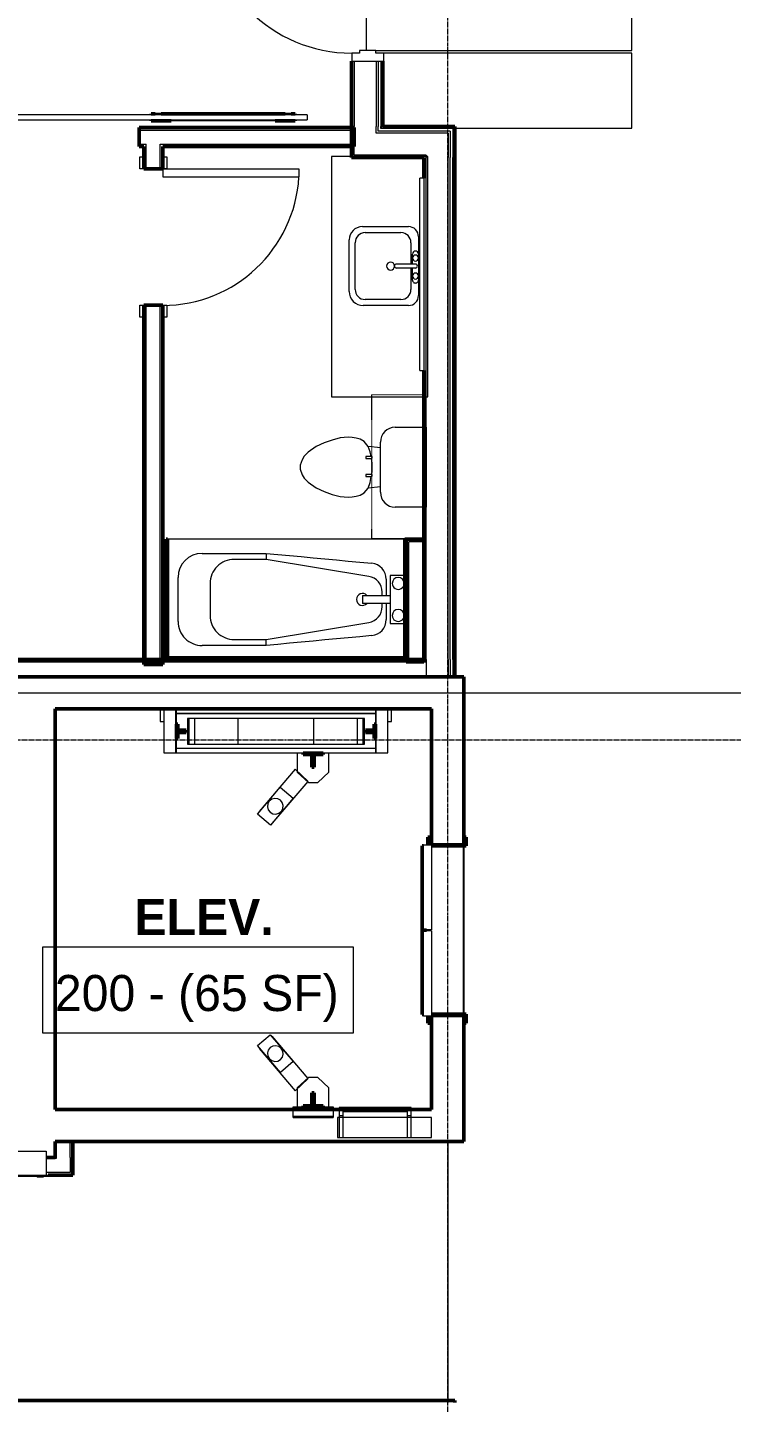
# Model space of a CAD drawing. Header units: inches. Extents: x -4218 to -1830, y 9767 to 12426.
# Drawn here: x -3586.3 to -3410.4, y 11369.9 to 11713.1 of the extents above; entities that cross this region are included whole.
import ezdxf

# ---------------------------------------------------------------- set-up
doc = ezdxf.new("R2010")
doc.units = ezdxf.units.IN
doc.header["$MEASUREMENT"] = 0
doc.linetypes.add('Dash', pattern=[0.25, 0.125, -0.125])
doc.linetypes.add('Grid Line 1_2_', pattern=[0.875, 0.5, -0.125, 0.125, -0.125])
for name, color, linetype, lineweight in [('0-1', 7, 'Continuous', 5), ('0-2', 252, 'Continuous', 9), ('0-3', 10, 'Continuous', 9), ('A-AREA-IDEN', 2, 'Continuous', 9), ('A-DOOR-1', 10, 'Continuous', 9), ('A-DOOR-2', 50, 'Continuous', 20), ('A-DOOR-3', 7, 'Continuous', 50), ('A-DOOR-FRAM-1', 50, 'Continuous', 20), ('A-FLOR-2', 252, 'Continuous', 9), ('A-FLOR-3', 10, 'Continuous', 9), ('A-FLOR-4', 192, 'Continuous', 9), ('A-GENM-1', 7, 'Continuous', 50), ('A-GENM-2', 10, 'Continuous', 9), ('A-GENM-3', 252, 'Continuous', 9), ('A-GENM-4', 253, 'Continuous', 9), ('A-GENM-5', 254, 'Continuous', 9), ('A-WALL-1', 7, 'Continuous', 50), ('A-WALL-2', 250, 'Continuous', 13), ('A-WALL-3', 253, 'Continuous', 9), ('A-WALL-4', 252, 'Continuous', 9), ('A-WALL-5', 254, 'Continuous', 9), ('E-FIRE-1', 10, 'Continuous', 9), ('G-IMPT-1', 10, 'Continuous', 9), ('I-WALL-1', 7, 'Continuous', 50), ('P-SANR-FIXT-1', 10, 'Continuous', 9), ('P-SANR-FIXT-2', 253, 'Continuous', 9), ('P-SANR-FIXT-3', 252, 'Continuous', 9), ('P-SANR-FIXT-4', 254, 'Continuous', 9), ('Q-CASE-2', 252, 'Continuous', 9), ('Q-CASE-3', 10, 'Continuous', 9), ('Q-CASE-4', 10, 'Dash', 9), ('Q-CASE-5', 254, 'Continuous', 9), ('Q-SPCQ-1', 10, 'Continuous', 9), ('S-GRID-1', 1, 'Grid Line 1_2_', 9)]:
    doc.layers.add(name, color=color, linetype=linetype, lineweight=lineweight)
doc.styles.add('Century Gothic', font='ufonts.com_century-gothic.ttf', dxfattribs={"height": 9})
doc.styles.add('Century Gothic_B', font='GOTHICB.TTF', dxfattribs={"height": 9})

# ---------------------------------------------------------------- blocks, each defined once
blk = doc.blocks.new('SWING - SINGLE - FLUSH - 2-10 x 6-8 - PRIVACY-3199405-BACKGROUND - 2ND FLOOR')
at = {"layer": 'A-DOOR-1'}
blk.add_arc((17, -2.38), 34.07, 180, 266.6343, dxfattribs=at)
at = {"layer": 'A-DOOR-2'}
for p, q in [((15, -2.38), (15, -36.38)), ((17, -2.38), (15, -2.38)), ((17, -2.38), (17, -36.38)), ((17, -36.38), (15, -36.38))]:
    blk.add_line(p, q, dxfattribs=at)
at = {"layer": 'A-DOOR-FRAM-1'}
for p, q in [((-20, 2.37), (-20, 3.37)), ((-20, 3.37), (-17, 3.37)), ((-17, 2.37), (-20, 2.37)), ((-17, 3.37), (-17, 2.37)), ((17, 2.37), (17, 3.37)), ((17, 3.37), (20, 3.37)), ((20, 2.37), (17, 2.37)), ((20, 3.37), (20, 2.37)), ((-20, -2.38), (-17, -2.38)), ((-20, -3.38), (-20, -2.38)), ((-17, -3.38), (-20, -3.38)), ((-17, -2.38), (-17, -3.38)), ((17, -2.38), (20, -2.38)), ((17, -3.38), (17, -2.38)), ((20, -3.38), (17, -3.38)), ((20, -2.38), (20, -3.38))]:
    blk.add_line(p, q, dxfattribs=at)
blk = doc.blocks.new('BARN - FLUSH - 3-0 x 7-0 BARN DOOR-2961666-BACKGROUND - 2ND FLOOR')
at = {"layer": 'A-DOOR-1'}
for p, q in [((21, -4.32), (-60, -4.32)), ((-60, -4.95), (-60, -4.32)), ((-60, -5.57), (-60, -4.95)), ((-60, -5.57), (21, -5.57)), ((-54.5, -5.67), (-56, -5.67)), ((-56, -5.67), (-56, -6)), ((-54.5, -6), (-56, -6)), ((-54.5, -6), (-54.5, -5.67)), ((-52, -4.07), (-26, -4.07)), ((-23.5, -6), (-23.5, -5.67)), ((-22, -5.67), (-23.5, -5.67)), ((-22, -6), (-23.5, -6)), ((-22, -5.67), (-22, -6)), ((21, -4.32), (21, -4.95)), ((21, -4.95), (21, -5.57))]:
    blk.add_line(p, q, dxfattribs=at)
at = {"layer": 'A-DOOR-3'}
for p, q in [((-52, -4.07), (-57, -4.07)), ((-57, -4.07), (-57, -4.32)), ((-57, -5.57), (-57, -5.82)), ((-57, -5.82), (-56, -5.82)), ((-54.5, -5.82), (-23.5, -5.82)), ((-52, -4.33), (-52, -4.07)), ((-21, -4.07), (-26, -4.07)), ((-26, -4.07), (-26, -4.32)), ((-22, -5.82), (-21, -5.82)), ((-21, -4.32), (-21, -4.07)), ((-21, -5.82), (-21, -5.57))]:
    blk.add_line(p, q, dxfattribs=at)
blk = doc.blocks.new('M_Sink Vanity-Square - 500 x 440mm-V55-BACKGROUND - 2ND FLOOR')
at = {"layer": 'P-SANR-FIXT-1'}
for p, q in [((-5.72, 10.23), (7.14, 10.23)), ((-5.22, 8.73), (6.46, 8.73)), ((10.46, 6.91), (10.46, -4.59)), ((-9.22, -4.59), (-9.22, 6.73)), ((-7.72, -2.72), (-7.72, 6.23)), ((8.96, 6.23), (8.96, -2.72)), ((0.12, -6.33), (0.12, -1.59)), ((1.12, -6.33), (1.12, -1.59)), ((0.12, -5.22), (-5.22, -5.22)), ((-2.88, -5.59), (0.12, -5.59)), ((6.46, -5.22), (1.12, -5.22)), ((1.12, -5.59), (3.62, -5.59)), ((7.96, -7.09), (-6.72, -7.09)), ((3.62, -7.09), (-2.88, -7.09))]:
    blk.add_line(p, q, dxfattribs=at)
for centre, radius, start, end in [((-5.72, 6.73), 3.5, 90, 180), ((-5.22, 6.23), 2.5, 90, 180), ((6.46, 6.23), 2.5, 360, 90), ((7.14, 6.91), 3.32, 360, 90), ((0.62, -0.13), 1, 360, 180), ((-5.22, -2.72), 2.5, 180, 270), ((0.62, -0.13), 1, 180, 0), ((0.62, -1.59), 0.5, 360, 180), ((6.46, -2.72), 2.5, 270, 360), ((-6.72, -4.59), 2.5, 180, 270), ((-2.88, -6.34), 0.75, 90, 270), ((-1.88, -6.34), 0.75, 360, 180), ((-1.88, -6.34), 0.75, 180, 0), ((0.62, -6.33), 0.5, 180, 0), ((2.62, -6.34), 0.75, 0, 180), ((2.62, -6.34), 0.75, 180, 0), ((3.62, -6.34), 0.75, 270, 90), ((7.96, -4.59), 2.5, 270, 0)]:
    blk.add_arc(centre, radius, start, end, dxfattribs=at)
blk = doc.blocks.new('Toilet-Domestic-3D - Toilet-Domestic-3D-V129-BACKGROUND - 2ND FLOOR')
at = {"layer": 'P-SANR-FIXT-1'}
for p, q in [((-9.98, 11.75), (-9.98, 18.85)), ((9.98, 18.85), (9.98, 11.75)), ((6.25, 8.02), (-6.25, 8.02)), ((-4.86, 8.02), (-5.21, 5)), ((4.86, 8.02), (5.21, 5)), ((-6.4, 4), (-6.97, 3)), ((-5.21, 5), (-6.4, 4)), ((-3.84, 5.5), (-5.21, 5)), ((-2.65, 5.71), (-3.84, 5.5)), ((-1, 6), (-2.16, 5.8)), ((1, 6), (-1, 6)), ((1.85, 5.85), (1, 6)), ((3.84, 5.5), (2.34, 5.76)), ((5.21, 5), (3.84, 5.5)), ((6.4, 4), (5.21, 5)), ((6.97, 3), (6.4, 4)), ((-7.41, 1), (-7.5, 0)), ((-7.24, 2), (-7.41, 1)), ((-6.97, 3), (-7.24, 2)), ((7.24, 2), (6.97, 3)), ((7.41, 1), (7.24, 2)), ((7.5, 0), (7.41, 1)), ((-7.5, 0), (-7.33, -1.99)), ((-7.33, -1.99), (-6.79, -4)), ((6.79, -4), (7.33, -1.99)), ((7.33, -1.99), (7.5, 0)), ((-6.79, -4), (-6.06, -6)), ((-6.06, -6), (-5.13, -8)), ((5.13, -8), (6.06, -6)), ((6.06, -6), (6.79, -4)), ((-5.13, -8), (-3.74, -10)), ((-3.74, -10), (-2.74, -11)), ((2.74, -11), (3.74, -10)), ((3.74, -10), (5.13, -8)), ((-2.74, -11), (-1.87, -11.5)), ((-1.87, -11.5), (-0.5, -12)), ((-0.5, -12), (0.5, -12)), ((0.5, -12), (1.87, -11.5)), ((1.87, -11.5), (2.74, -11))]:
    blk.add_line(p, q, dxfattribs=at)
for centre, start, end in [((-6.25, 11.75), 180, 270), ((6.25, 11.75), 270, 360)]:
    blk.add_arc(centre, 3.73, start, end, dxfattribs=at)
at = {"layer": 'P-SANR-FIXT-2'}
blk.add_line((-9.98, 19.48), (9.98, 19.48), dxfattribs=at)
at = {"layer": 'P-SANR-FIXT-3'}
for p, q in [((-9.98, 18.85), (-9.98, 19.48)), ((9.98, 19.48), (9.98, 18.85))]:
    blk.add_line(p, q, dxfattribs=at)
blk = doc.blocks.new('Bath Vanity - Bath Vanity 60_-V138-BACKGROUND - 2ND FLOOR')
at = {"layer": 'Q-CASE-2'}
for p, q in [((30.74, 0), (30.74, 19)), ((-29.26, 1), (-29.26, 0)), ((-29.26, 0), (30.49, 0)), ((30.53, 0), (30.74, 0))]:
    blk.add_line(p, q, dxfattribs=at)
at = {"layer": 'Q-CASE-3'}
for p, q in [((30.74, 24), (-29.26, 24)), ((-29.26, 24), (-29.26, 1)), ((30.74, 19), (30.74, 24))]:
    blk.add_line(p, q, dxfattribs=at)
blk = doc.blocks.new('Bath Tub - Maestro - 60_x30_-V139-BACKGROUND - 2ND FLOOR')
at = {"layer": 'P-SANR-FIXT-1'}
for p, q in [((35, 25), (9.35, 20.74)), ((35, 26.5), (51, 26.5)), ((35, 26.5), (35, 25)), ((43, 25), (35, 25)), ((4, 21), (0.37, 21)), ((4, 16), (4, 21)), ((5, 16), (5, 20.04)), ((49, 11), (49, 19)), ((57, 20.5), (57, 9.5)), ((4, 14), (4, 16)), ((4, 16), (10.94, 16)), ((4, 9), (4, 14)), ((10.94, 14), (4, 14)), ((5, 9.96), (5, 14)), ((6, 16.8), (6, 16)), ((6, 14), (6, 13.2)), ((10.94, 14), (10.94, 16)), ((0.37, 9), (4, 9)), ((9.35, 9.26), (35, 5)), ((35, 3.5), (35, 5)), ((35, 5), (43, 5)), ((51, 3.5), (35, 3.5)), ((0.37, 0), (59.62, 0))]:
    blk.add_line(p, q, dxfattribs=at)
at = {"layer": 'P-SANR-FIXT-1', "flags": 128}
for points in [[(8.63, 24.03), (11.56, 24.3), (14.49, 24.58), (17.42, 24.85), (20.35, 25.13), (23.28, 25.4), (26.21, 25.68), (29.14, 25.95), (32.07, 26.23), (35, 26.5)], [(35, 3.5), (32.07, 3.77), (29.14, 4.05), (26.21, 4.32), (23.28, 4.6), (20.35, 4.87), (17.42, 5.15), (14.49, 5.42), (11.56, 5.7), (8.63, 5.97)]]:
    blk.add_lwpolyline(points, dxfattribs=at)
at = {"layer": 'P-SANR-FIXT-1'}
for centre, radius, start, end in [((9, 20.04), 4, 95.3558, 180), ((43, 19), 6, 360, 90), ((51, 20.5), 6, 360, 90), ((10, 16.8), 4, 99.4223, 180), ((2, 19), 1.5, 360, 180), ((2, 19), 1.5, 180, 360), ((10.94, 15), 1.5, 360, 137.9289), ((10.94, 15), 1.5, 222.0711, 360), ((2, 11), 1.5, 360, 180), ((2, 11), 1.5, 180, 360), ((10, 13.2), 4, 180, 260.5777), ((43, 11), 6, 270, 0), ((9, 9.96), 4, 180, 264.6442), ((51, 9.5), 6, 270, 360)]:
    blk.add_arc(centre, radius, start, end, dxfattribs=at)
at = {"layer": 'P-SANR-FIXT-2'}
for p, q in [((60, 30), (0, 30)), ((0, 29.97), (0, 21)), ((0, 21), (0, 9)), ((0, 9), (0, 0))]:
    blk.add_line(p, q, dxfattribs=at)
at = {"layer": 'P-SANR-FIXT-3'}
for p, q in [((60, 0), (60, 29.97)), ((0.37, 21), (0, 21)), ((0, 9), (0.37, 9)), ((0, 0), (0.37, 0)), ((59.62, 0), (60, 0))]:
    blk.add_line(p, q, dxfattribs=at)
at = {"layer": 'P-SANR-FIXT-4'}
blk.add_line((0, 21), (0, 9), dxfattribs=at)
blk = doc.blocks.new('BATHROOM MIRROR - BATHROOM MIRROR 48_-3123886-BACKGROUND - 2ND FLOOR')
at = {"layer": 'Q-CASE-3'}
for p, q in [((-23.26, -23), (24.74, -23)), ((-23.26, -23), (-23.26, -24)), ((24.74, -24), (-23.26, -24)), ((24.74, -24), (24.74, -23))]:
    blk.add_line(p, q, dxfattribs=at)
at = {"layer": 'Q-CASE-5'}
blk.add_line((21.74, -24), (-20.26, -24), dxfattribs=at)
blk = doc.blocks.new('300 Series Wall Hung Cabinet_326 - 36_-2909953-BACKGROUND - 2ND FLOOR')
at = {"layer": 'Q-CASE-3'}
for p, q in [((-2.01, 14.69), (-2.5, 14.69)), ((-2.5, 14.69), (-2.5, 13.19)), ((-2.01, 13.19), (-2.01, 14.69)), ((2.49, 14.69), (2, 14.69)), ((2, 14.69), (2, 13.19)), ((2.49, 13.19), (2.49, 14.69)), ((-2.01, 13.19), (-2.5, 13.19)), ((2.49, 13.19), (2, 13.19))]:
    blk.add_line(p, q, dxfattribs=at)
at = {"layer": 'Q-CASE-4'}
for p, q in [((-18, 0.19), (-18, 13.19)), ((-18, 13.19), (18, 13.19)), ((18, 13.19), (18, 0.19)), ((18, 0.19), (-18, 0.19))]:
    blk.add_line(p, q, dxfattribs=at)
blk = doc.blocks.new('CTR - 1st Phase - Unit Layouts_rvt-1-BACKGROUND - 2ND FLOOR')
at = {"layer": 'A-WALL-1'}
for p, q in [((-3504.68, 11688.11), (-3558.38, 11688.11)), ((-3558.38, 11688.11), (-3558.38, 11683.36)), ((-3504.68, 11687.49), (-3504.68, 11688.11)), ((-3504.68, 11683.99), (-3504.68, 11687.49)), ((-3558.38, 11683.36), (-3557.25, 11683.36)), ((-3557.25, 11683.36), (-3557.25, 11677.78)), ((-3552.5, 11683.36), (-3504.68, 11683.36)), ((-3552.5, 11677.78), (-3552.5, 11683.36)), ((-3504.68, 11683.36), (-3504.68, 11683.99)), ((-3557.25, 11677.78), (-3552.5, 11677.78)), ((-3557.25, 11643.78), (-3557.25, 11554.11)), ((-3552.5, 11643.78), (-3557.25, 11643.78)), ((-3552.5, 11554.11), (-3552.5, 11643.78)), ((-3551.3, 11585.33), (-3551.67, 11585.33)), ((-3551.67, 11585.33), (-3551.67, 11555.71)), ((-3551.3, 11555.71), (-3551.3, 11585.33)), ((-3492.05, 11585.33), (-3492.05, 11555.71)), ((-3491.67, 11585.33), (-3492.05, 11585.33)), ((-3491.67, 11585.36), (-3491.67, 11554.74)), ((-3491.05, 11585.36), (-3491.67, 11585.36)), ((-3491.67, 11555.71), (-3491.67, 11585.33)), ((-3487.55, 11585.36), (-3491.05, 11585.36)), ((-3487.3, 11585.36), (-3487.55, 11585.36)), ((-3487.3, 11554.74), (-3487.3, 11585.36)), ((-3557.25, 11554.11), (-3556.62, 11554.11)), ((-3556.62, 11554.11), (-3553.12, 11554.11)), ((-3553.12, 11554.11), (-3552.5, 11554.11)), ((-3551.67, 11555.71), (-3551.67, 11555.33)), ((-3551.67, 11555.33), (-3491.67, 11555.33)), ((-3492.05, 11555.71), (-3551.3, 11555.71)), ((-3491.67, 11555.33), (-3491.67, 11555.71)), ((-3491.67, 11554.74), (-3491.05, 11554.74)), ((-3491.05, 11554.74), (-3487.55, 11554.74)), ((-3487.55, 11554.74), (-3487.3, 11554.74))]:
    blk.add_line(p, q, dxfattribs=at)
at = {"layer": 'A-WALL-2'}
for p, q in [((-3558.38, 11687.49), (-3505.3, 11687.49)), ((-3505.3, 11683.99), (-3505.3, 11687.49)), ((-3558.38, 11683.99), (-3556.62, 11683.99)), ((-3556.62, 11683.36), (-3556.62, 11683.99)), ((-3556.62, 11677.78), (-3556.62, 11683.36)), ((-3553.12, 11683.99), (-3505.3, 11683.99)), ((-3553.12, 11683.36), (-3553.12, 11683.99)), ((-3553.12, 11677.78), (-3553.12, 11683.36)), ((-3556.62, 11554.74), (-3556.62, 11643.78)), ((-3553.12, 11554.74), (-3553.12, 11643.78)), ((-3491.05, 11555.36), (-3491.05, 11584.74)), ((-3487.55, 11584.74), (-3491.05, 11584.74)), ((-3487.55, 11585.36), (-3487.55, 11584.74)), ((-3487.55, 11584.74), (-3487.55, 11585.36)), ((-3487.55, 11555.36), (-3487.55, 11584.74)), ((-3556.62, 11554.74), (-3553.12, 11554.74)), ((-3491.05, 11555.36), (-3487.55, 11555.36)), ((-3487.55, 11555.36), (-3487.55, 11554.74)), ((-3487.55, 11554.74), (-3487.55, 11555.36))]:
    blk.add_line(p, q, dxfattribs=at)
at = {"layer": 'A-WALL-3'}
for p, q in [((-3491.67, 11576.33), (-3491.67, 11585.33)), ((-3491.67, 11555.71), (-3491.67, 11564.33)), ((-3551.67, 11555.33), (-3491.67, 11555.33)), ((-3491.67, 11555.71), (-3491.67, 11555.36))]:
    blk.add_line(p, q, dxfattribs=at)
at = {"layer": 'A-WALL-4'}
for p, q in [((-3551.67, 11585.33), (-3551.3, 11585.33)), ((-3551.67, 11585.33), (-3551.67, 11555.71)), ((-3551.3, 11555.71), (-3551.3, 11585.33)), ((-3492.05, 11585.33), (-3492.05, 11576.33)), ((-3492.05, 11585.33), (-3491.67, 11585.33)), ((-3492.05, 11564.33), (-3492.05, 11555.71)), ((-3551.67, 11555.36), (-3551.67, 11555.71)), ((-3492.05, 11555.71), (-3551.3, 11555.71))]:
    blk.add_line(p, q, dxfattribs=at)
at = {"layer": 'A-WALL-5'}
blk.add_line((-3491.67, 11564.33), (-3491.67, 11576.33), dxfattribs=at)
at = {"layer": '0-2'}
for name, p, rotation in [('BARN - FLUSH - 3-0 x 7-0 BARN DOOR-2961666-BACKGROUND - 2ND FLOOR', (-3576.38, 11685.74), 180), ('SWING - SINGLE - FLUSH - 2-10 x 6-8 - PRIVACY-3199405-BACKGROUND - 2ND FLOOR', (-3554.87, 11660.78), 90.00000000001073), ('Bath Vanity - Bath Vanity 60_-V138-BACKGROUND - 2ND FLOOR', (-3486.3, 11650.13), 90.00000000013627), ('BATHROOM MIRROR - BATHROOM MIRROR 48_-3123886-BACKGROUND - 2ND FLOOR', (-3511.3, 11650.75), 90.00000000005838), ('M_Sink Vanity-Square - 500 x 440mm-V55-BACKGROUND - 2ND FLOOR', (-3495.7, 11652.92), 90.00000000015261), ('300 Series Wall Hung Cabinet_326 - 36_-2909953-BACKGROUND - 2ND FLOOR', (-3487.11, 11603.49), 89.9999999999606), ('Toilet-Domestic-3D - Toilet-Domestic-3D-V129-BACKGROUND - 2ND FLOOR', (-3506.15, 11603.33), 270.0000000000596), ('Bath Tub - Maestro - 60_x30_-V139-BACKGROUND - 2ND FLOOR', (-3491.67, 11585.33), 180)]:
    blk.add_blockref(name, p, dxfattribs=dict(at, rotation=rotation))
blk = doc.blocks.new('HOLLOW METAL - UNIT DOOR-2191979-BACKGROUND - 2ND FLOOR')
at = {"layer": 'A-DOOR-1'}
blk.add_arc((18, 4.125), 36, 90, 180, dxfattribs=at)
at = {"layer": 'A-DOOR-2'}
for p, q in [((18, 40.125), (16.25, 40.125)), ((16.25, 40.125), (16.25, 4.125)), ((18, 4.125), (18, 40.125)), ((16.25, 4.125), (18, 4.125))]:
    blk.add_line(p, q, dxfattribs=at)
at = {"layer": 'A-DOOR-FRAM-1'}
for p, q in [((-18, 4.125), (-20, 4.125)), ((-20, 4.125), (-20, -3.875)), ((-18, 2.1875), (-18, 4.125)), ((18, 4.125), (18, 2.1875)), ((20, 4.125), (18, 4.125)), ((20, -3.875), (20, 4.125)), ((-17.375, 2.1875), (-18, 2.1875)), ((-17.375, -1.9375), (-17.375, 2.1875)), ((18, 2.1875), (17.375, 2.1875)), ((17.375, 2.1875), (17.375, -1.9375)), ((-18, -3.875), (-18, -1.9375)), ((-18, -1.9375), (-17.375, -1.9375)), ((17.375, -1.9375), (18, -1.9375)), ((18, -1.9375), (18, -3.875)), ((-20, -3.875), (-18, -3.875)), ((18, -3.875), (20, -3.875))]:
    blk.add_line(p, q, dxfattribs=at)
blk = doc.blocks.new('104416 - Fire Extinguishers - Wall - Class A - Light - 2A-2205784-BACKGROUND - 2ND FLOOR')
at = {"layer": 'E-FIRE-1'}
for p, q in [((13.19, 2.44), (13.19, 2.19)), ((23.19, 2.44), (13.19, 2.44)), ((13.19, 2.44), (23.19, 2.44)), ((13.19, 2.44), (13.19, 2.19)), ((23.19, 2.19), (13.19, 2.19)), ((13.63, -3.81), (13.63, 2.19)), ((14.41, 2.44), (14.41, 2.69)), ((14.44, 2.69), (14.84, 2.69)), ((14.44, 2.44), (14.44, 2.69)), ((14.84, 2.69), (15.03, 2.69)), ((14.84, 2.44), (14.84, 2.69)), ((15.03, 2.69), (15.11, 2.69)), ((15.03, 2.44), (15.03, 2.69)), ((15.11, 2.69), (15.24, 2.69)), ((15.11, 2.44), (15.11, 2.69)), ((15.24, 2.69), (15.51, 2.69)), ((15.24, 2.44), (15.24, 2.69)), ((15.51, 2.69), (15.73, 2.69)), ((15.51, 2.44), (15.51, 2.69)), ((15.73, 2.69), (15.87, 2.69)), ((15.73, 2.44), (15.73, 2.69)), ((15.87, 2.69), (15.91, 2.69)), ((15.87, 2.44), (15.87, 2.69)), ((15.91, 2.44), (15.91, 2.69)), ((15.94, 2.44), (15.94, 2.69)), ((22.75, 2.19), (22.75, -3.81)), ((23.19, 2.19), (23.19, 2.44)), ((23.19, 2.19), (23.19, 2.44)), ((22.75, -3.81), (13.63, -3.81))]:
    blk.add_line(p, q, dxfattribs=at)
blk = doc.blocks.new('CTR - 1st Phase - Common Walls_rvt-1-BACKGROUND - 2ND FLOOR')
at = {"layer": 'A-FLOR-2'}
for p, q in [((-3497.92, 11704.69), (-3497.92, 11687.99)), ((-3497.92, 11687.99), (-3479.55, 11687.99))]:
    blk.add_line(p, q, dxfattribs=at)
at = {"layer": 'A-FLOR-3'}
for p, q in [((-3435.32, 11707.31), (-3435.32, 11745.81)), ((-3501.67, 11742.06), (-3501.67, 11707.31)), ((-3499.24, 11707.31), (-3435.32, 11707.31)), ((-3435.32, 11706.69), (-3497.3, 11706.69)), ((-3435.32, 11687.99), (-3435.32, 11706.69)), ((-3479.55, 11687.99), (-3435.32, 11687.99))]:
    blk.add_line(p, q, dxfattribs=at)
at = {"layer": 'A-WALL-1'}
for p, q in [((-3487.3, 11555.36), (-3682.07, 11555.36)), ((-3479.55, 11550.99), (-3479.55, 11555.36)), ((-3827.32, 11550.99), (-3480.67, 11550.99)), ((-3480.67, 11550.99), (-3480.05, 11550.99)), ((-3480.05, 11550.99), (-3479.55, 11550.99)), ((-3579.32, 11434.99), (-3579.32, 11430.99)), ((-3574.95, 11434.99), (-3579.32, 11434.99)), ((-3574.95, 11430.99), (-3574.95, 11434.99)), ((-3579.32, 11430.99), (-3581.57, 11430.99)), ((-3574.95, 11427.24), (-3574.95, 11430.99)), ((-3581.14, 11426.61), (-3574.95, 11426.61)), ((-3574.95, 11426.61), (-3574.95, 11427.24))]:
    blk.add_line(p, q, dxfattribs=at)
at = {"layer": 'A-WALL-2'}
for p, q in [((-3504.67, 11704.69), (-3504.67, 11688.36)), ((-3499.17, 11704.69), (-3499.17, 11688.36)), ((-3498.67, 11704.69), (-3498.67, 11688.36)), ((-3498.05, 11704.69), (-3498.05, 11688.36)), ((-3504.67, 11686.74), (-3504.67, 11688.36)), ((-3504.67, 11681.24), (-3504.67, 11686.74)), ((-3499.17, 11687.24), (-3499.17, 11688.36)), ((-3499.17, 11686.74), (-3499.17, 11687.24)), ((-3481.17, 11686.74), (-3499.17, 11686.74)), ((-3498.67, 11687.86), (-3498.67, 11688.36)), ((-3498.67, 11687.24), (-3498.67, 11687.86)), ((-3480.67, 11687.24), (-3498.67, 11687.24)), ((-3498.05, 11688.36), (-3497.55, 11688.36)), ((-3498.05, 11687.86), (-3498.05, 11688.36)), ((-3480.05, 11687.86), (-3498.05, 11687.86)), ((-3481.17, 11686.74), (-3481.17, 11681.24)), ((-3480.67, 11687.24), (-3480.67, 11686.74)), ((-3480.67, 11686.74), (-3480.67, 11680.61)), ((-3480.05, 11687.86), (-3480.05, 11687.24)), ((-3480.05, 11687.24), (-3480.05, 11680.61)), ((-3486.67, 11681.24), (-3504.67, 11681.24)), ((-3486.67, 11681.24), (-3486.67, 11680.61)), ((-3486.67, 11555.36), (-3486.67, 11680.61)), ((-3481.17, 11681.24), (-3481.17, 11680.61)), ((-3481.17, 11555.36), (-3481.17, 11680.61)), ((-3480.67, 11555.36), (-3480.67, 11680.61)), ((-3480.05, 11555.36), (-3480.05, 11680.61)), ((-3827.32, 11554.74), (-3486.67, 11554.74)), ((-3486.67, 11555.36), (-3486.67, 11554.74)), ((-3486.67, 11554.74), (-3486.67, 11551.24)), ((-3481.17, 11555.36), (-3481.17, 11551.24)), ((-3480.67, 11555.36), (-3480.67, 11551.24)), ((-3480.05, 11555.36), (-3480.05, 11550.99)), ((-3827.32, 11551.24), (-3486.67, 11551.24)), ((-3481.17, 11551.24), (-3486.67, 11551.24)), ((-3486.67, 11551.24), (-3481.17, 11551.24)), ((-3480.67, 11551.24), (-3481.17, 11551.24)), ((-3481.17, 11551.24), (-3480.67, 11551.24)), ((-3480.67, 11551.24), (-3480.67, 11550.99)), ((-3579.07, 11430.99), (-3579.07, 11434.99)), ((-3575.57, 11430.99), (-3575.57, 11434.99)), ((-3579.07, 11430.74), (-3581.57, 11430.74)), ((-3579.07, 11430.99), (-3579.07, 11430.74)), ((-3575.57, 11430.99), (-3575.57, 11430.74)), ((-3575.57, 11430.74), (-3575.57, 11427.24)), ((-3575.57, 11427.24), (-3581.57, 11427.24))]:
    blk.add_line(p, q, dxfattribs=at)
at = {"layer": 'I-WALL-1'}
for p, q in [((-3505.3, 11704.69), (-3505.3, 11688.36)), ((-3497.55, 11688.36), (-3497.55, 11704.69)), ((-3505.3, 11688.36), (-3505.3, 11681.24)), ((-3479.55, 11688.36), (-3497.55, 11688.36)), ((-3479.55, 11687.86), (-3479.55, 11688.36)), ((-3479.55, 11680.61), (-3479.55, 11687.86)), ((-3505.3, 11681.24), (-3505.3, 11680.61)), ((-3505.3, 11680.61), (-3487.3, 11680.61)), ((-3487.3, 11680.61), (-3487.3, 11675.49)), ((-3479.55, 11555.36), (-3479.55, 11680.61)), ((-3487.3, 11627.49), (-3487.3, 11555.36)), ((-3479.55, 11370.36), (-3609.52, 11370.36)), ((-3479.55, 11369.86), (-3479.55, 11370.36))]:
    blk.add_line(p, q, dxfattribs=at)
at = {"layer": '0-3'}
for name, p, rotation in [('HOLLOW METAL - UNIT DOOR-2191979-BACKGROUND - 2ND FLOOR', (-3501.17, 11724.69), 89.99999999999125), ('104416 - Fire Extinguishers - Wall - Class A - Light - 2A-2205784-BACKGROUND - 2ND FLOOR', (-3567.95, 11428.8), 180)]:
    blk.add_blockref(name, p, dxfattribs=dict(at, rotation=rotation))
blk = doc.blocks.new('Elevator Door-Center - 48_ x 84_-2010370-BACKGROUND - 2ND FLOOR')
at = {"layer": 'Q-SPCQ-1'}
for p, q in [((-25.22, 6), (-4.03, 6)), ((-25.22, 6), (-25.22, 4)), ((-4.03, 4), (-25.22, 4)), ((-4.03, 4), (-4.03, 6)), ((-3.78, 6), (17.41, 6)), ((-3.78, 4), (-3.78, 6)), ((17.41, 4), (-3.78, 4)), ((17.41, 6), (17.41, 4))]:
    blk.add_line(p, q, dxfattribs=at)
blk = doc.blocks.new('Otis_G2S_072320191620 - Duty_3500_Speed_150_Seismic_N_CwtLoc_L2_PitDepth_60_OpeningType_Front_CwtSafety_N_FRSAME_NPT-2444873-BACKGROUND - 2ND FLOOR')
at = {"layer": 'G-IMPT-1'}
for p, q in [((92.16, 63.73), (94.66, 63.73)), ((98.16, 63.73), (100.82, 63.73)), ((100.82, 63.73), (100.94, 63.73)), ((100.82, 14.06), (100.82, 63.73)), ((100.94, 63.73), (100.94, 14.06)), ((93.18, 60.99), (93.18, 16.8)), ((99.64, 60.99), (93.18, 60.99)), ((93.19, 60.68), (93.19, 59.18)), ((99.63, 60.68), (93.19, 60.68)), ((93.19, 59.18), (99.63, 59.18)), ((99.63, 59.18), (99.63, 60.68)), ((99.64, 16.8), (99.64, 60.99)), ((93.18, 48.39), (93.18, 29.39)), ((99.64, 48.39), (93.18, 48.39)), ((99.64, 29.39), (99.64, 48.39)), ((17.26, 43.07), (6.69, 34.07)), ((11.25, 37.78), (17.95, 43.51)), ((17.34, 42.99), (17.26, 43.07)), ((17.95, 43.51), (20.68, 40.32)), ((73, 40.29), (75.71, 43.5)), ((75.71, 43.5), (82.45, 37.8)), ((76.43, 43.07), (76.33, 42.97)), ((86.99, 34.07), (76.43, 43.07)), ((9.75, 30.81), (20.32, 39.81)), ((13.98, 34.59), (11.25, 37.78)), ((20.68, 40.32), (13.98, 34.59)), ((14.21, 39.94), (14, 39.2)), ((14, 39.2), (14.09, 38.44)), ((14.09, 38.44), (14.47, 37.77)), ((14.68, 40.54), (14.21, 39.94)), ((14.47, 37.77), (15.07, 37.29)), ((15.35, 40.92), (14.68, 40.54)), ((16.12, 41.01), (15.35, 40.92)), ((16.85, 40.8), (16.12, 41.01)), ((17.46, 40.33), (16.85, 40.8)), ((17.24, 37.55), (17.72, 38.15)), ((17.83, 39.66), (17.46, 40.33)), ((17.72, 38.15), (17.92, 38.89)), ((17.92, 38.89), (17.83, 39.66)), ((20.32, 39.81), (20.21, 39.92)), ((79.73, 34.6), (73, 40.29)), ((73.46, 39.91), (73.37, 39.81)), ((73.37, 39.81), (83.93, 30.81)), ((75.85, 39.65), (75.76, 38.88)), ((75.76, 38.88), (75.97, 38.14)), ((76.22, 40.32), (75.85, 39.65)), ((75.97, 38.14), (76.45, 37.54)), ((76.82, 40.8), (76.22, 40.32)), ((77.56, 41.01), (76.82, 40.8)), ((78.32, 40.92), (77.56, 41.01)), ((78.99, 40.55), (78.32, 40.92)), ((78.63, 37.3), (79.23, 37.78)), ((79.47, 39.95), (78.99, 40.55)), ((79.23, 37.78), (79.6, 38.45)), ((79.68, 39.21), (79.47, 39.95)), ((79.6, 38.45), (79.68, 39.21)), ((82.45, 37.8), (79.73, 34.6)), ((15.07, 37.29), (15.81, 37.08)), ((15.81, 37.08), (16.57, 37.18)), ((16.57, 37.18), (17.24, 37.55)), ((76.45, 37.54), (77.12, 37.17)), ((77.12, 37.17), (77.89, 37.09)), ((77.89, 37.09), (78.63, 37.3)), ((7.44, 33.56), (2.69, 33.56)), ((2.69, 33.56), (2.69, 32.13)), ((6.69, 34.07), (9.75, 30.81)), ((10, 30.8), (7.44, 33.56)), ((86.24, 33.56), (83.68, 30.8)), ((83.93, 30.81), (86.99, 34.07)), ((90.99, 33.56), (86.24, 33.56)), ((90.99, 25.69), (90.99, 33.56)), ((7.44, 25.69), (10, 28.45)), ((10, 28.45), (10, 30.8)), ((83.68, 30.8), (83.68, 28.45)), ((83.68, 28.45), (86.24, 25.69)), ((93.18, 29.39), (99.64, 29.39)), ((2.69, 27.13), (2.69, 25.69)), ((2.69, 25.69), (7.44, 25.69)), ((86.24, 25.69), (90.99, 25.69)), ((93.19, 18.61), (93.19, 17.11)), ((99.63, 18.61), (93.19, 18.61)), ((99.63, 17.11), (99.63, 18.61)), ((93.18, 16.8), (99.64, 16.8)), ((93.19, 17.11), (99.63, 17.11))]:
    blk.add_line(p, q, dxfattribs=at)
blk = doc.blocks.new('Otis_G2S_072320191620 - Otis_G2S_072320191620-2295120-BACKGROUND - 2ND FLOOR')
at = {"layer": 'A-GENM-1'}
for p, q in [((98.16, 63.74), (94.66, 63.74)), ((94.66, 63.74), (94.66, 63.43)), ((94.66, 63.43), (96.1, 63.43)), ((96.1, 63.43), (96.1, 61.3)), ((96.72, 61.3), (96.72, 63.43)), ((96.72, 63.43), (98.16, 63.43)), ((98.16, 63.43), (98.16, 63.74)), ((96.1, 61.3), (96.72, 61.3)), ((2.97, 32.13), (2.66, 32.13)), ((2.66, 32.13), (2.66, 27.13)), ((2.97, 29.94), (2.97, 32.13)), ((90.96, 32.13), (90.65, 32.13)), ((90.65, 32.13), (90.65, 29.94)), ((90.96, 27.13), (90.96, 32.13)), ((6.16, 29.94), (2.97, 29.94)), ((2.97, 27.13), (2.97, 29.31)), ((2.97, 29.31), (6.16, 29.31)), ((6.16, 29.31), (6.16, 29.94)), ((90.65, 29.94), (87.46, 29.94)), ((87.46, 29.94), (87.46, 29.31)), ((87.46, 29.31), (90.65, 29.31)), ((90.65, 29.31), (90.65, 27.13)), ((2.66, 27.13), (2.97, 27.13)), ((90.65, 27.13), (90.96, 27.13)), ((96.1, 14.37), (94.66, 14.37)), ((94.66, 14.37), (94.66, 14.06)), ((94.66, 14.06), (98.16, 14.06)), ((96.72, 16.5), (96.1, 16.5)), ((96.1, 16.5), (96.1, 14.37)), ((96.72, 14.37), (96.72, 16.5)), ((98.16, 14.37), (96.72, 14.37)), ((98.16, 14.06), (98.16, 14.37)), ((25.44, 0.96), (23.6, 0.96)), ((23.6, 0.96), (23.6, 0.25)), ((23.6, 0.25), (23.73, 0.25)), ((23.73, 0.25), (23.73, 0.83)), ((23.73, 0.83), (25.44, 0.83)), ((46.81, 2.41), (25.69, 2.41)), ((25.69, 2.41), (25.69, 2)), ((46.62, 1.25), (46.81, 1.25)), ((67.81, 2.41), (46.81, 2.41)), ((46.81, 2.41), (46.81, 1.25)), ((46.81, 1.25), (46.81, 2.41)), ((46.81, 1.25), (46.87, 1.25)), ((67.81, 2), (67.81, 2.41)), ((70.02, 0.96), (68.06, 0.96)), ((68.06, 0.83), (69.9, 0.83)), ((69.9, 0.83), (69.9, 0.25)), ((69.9, 0.25), (70.02, 0.25)), ((70.02, 0.25), (70.02, 0.96)), ((25.69, 0), (25.69, -8.52)), ((25.81, -8.64), (25.81, 0)), ((67.81, 0), (67.81, -8.64)), ((67.94, -8.52), (67.94, 0)), ((23.73, -8), (23.6, -8)), ((23.6, -8), (23.6, -8.64)), ((23.6, -8.64), (25.81, -8.64)), ((23.73, -8.52), (23.73, -8)), ((25.69, -8.52), (23.73, -8.52)), ((67.81, -8.64), (70.02, -8.64)), ((69.9, -8.52), (67.94, -8.52)), ((70.02, -8), (69.9, -8)), ((69.9, -8), (69.9, -8.52)), ((70.02, -8.64), (70.02, -8))]:
    blk.add_line(p, q, dxfattribs=at)
at = {"layer": 'A-GENM-2'}
for p, q in [((102, 66.89), (91.02, 66.89)), ((91.02, 66.89), (91.02, 63.94)), ((102, 67.78), (98.85, 67.78)), ((98.85, 67.78), (98.85, 66.89)), ((102, 66.89), (102, 67.78)), ((102, 66.89), (102, 67.78)), ((102, 66.89), (102, 67.78)), ((102, 66.89), (102, 67.78)), ((102, 63.94), (102, 66.89)), ((102, 63.94), (102, 66.89)), ((102, 63.94), (102, 66.89)), ((102, 63.94), (102, 66.89)), ((102, 63.94), (102, 66.89)), ((102, 63.94), (102, 66.89)), ((102, 63.94), (102, 66.89)), ((102, 63.94), (102, 66.89)), ((102, 63.94), (91.02, 63.94)), ((91.02, 63.94), (91.02, 63.74)), ((91.02, 63.74), (91.02, 14.06)), ((91.02, 63.74), (102, 63.74)), ((92.16, 14.06), (92.16, 63.74)), ((102, 63.74), (102, 63.94)), ((102, 63.74), (102, 63.94)), ((102, 63.74), (102, 63.94)), ((102, 63.74), (102, 63.94)), ((102, 63.74), (102, 63.94)), ((102, 63.74), (102, 63.94)), ((102, 63.74), (102, 63.94)), ((102, 63.74), (102, 63.94)), ((102, 63.74), (102, 63.94)), ((102, 63.74), (102, 63.94)), ((102, 63.74), (102, 63.94)), ((102, 63.74), (102, 63.94)), ((2, 34.63), (2.68, 34.63)), ((2.68, 34.63), (2.68, 32.13)), ((2.68, 24.63), (2, 24.63)), ((2.68, 27.13), (2.68, 24.63)), ((2.5, 23.14), (2, 23.14)), ((2, 22.14), (2.5, 22.14)), ((2.5, 22.14), (2.5, 23.14)), ((2.5, 6.14), (2.5, 22.14)), ((91.02, 14.06), (91.02, 13.86)), ((94.66, 14.06), (91.02, 14.06)), ((91.02, 13.86), (102, 13.86)), ((91.02, 13.86), (91.02, 10.91)), ((102, 14.06), (98.16, 14.06)), ((102, 13.86), (102, 14.06)), ((102, 13.86), (102, 14.06)), ((102, 13.86), (102, 14.06)), ((102, 13.86), (102, 14.06)), ((102, 13.86), (102, 14.06)), ((102, 13.86), (102, 14.06)), ((102, 13.86), (102, 14.06)), ((102, 13.86), (102, 14.06)), ((102, 13.86), (102, 14.06)), ((102, 13.86), (102, 14.06)), ((102, 13.86), (102, 14.06)), ((102, 13.86), (102, 14.06)), ((102, 10.91), (102, 13.86)), ((102, 10.91), (102, 13.86)), ((102, 10.91), (102, 13.86)), ((102, 10.91), (102, 13.86)), ((102, 10.91), (102, 13.86)), ((102, 10.91), (102, 13.86)), ((102, 10.91), (102, 13.86)), ((102, 10.91), (102, 13.86)), ((91.02, 10.91), (102, 10.91)), ((98.85, 10.91), (98.85, 10.02)), ((102, 10.02), (102, 10.91)), ((102, 10.02), (102, 10.91)), ((102, 10.02), (102, 10.91)), ((102, 10.02), (102, 10.91)), ((98.85, 10.02), (102, 10.02)), ((2.5, 6.14), (2, 6.14)), ((2, 5.14), (2.5, 5.14)), ((2.5, 5.14), (2.5, 6.14)), ((46.87, 0.96), (46.62, 0.96)), ((25.69, -7.93), (25.53, -8)), ((67.81, -7.88), (25.81, -7.88)), ((68.06, -7.99), (67.93, -7.93))]:
    blk.add_line(p, q, dxfattribs=at)
at = {"layer": 'A-GENM-3'}
for p, q in [((102, 66.89), (102, 67.78)), ((102, 63.94), (102, 66.89)), ((102, 63.74), (102, 63.94)), ((0, 34.63), (0.37, 34.63)), ((0, 34.63), (0, 24.63)), ((0.37, 34.63), (2, 34.63)), ((0.37, 34.63), (0.37, 24.63)), ((0.37, 24.63), (0, 24.63)), ((2, 24.63), (0.37, 24.63)), ((0, 23.5), (-4.99, 23.5)), ((-4.99, 23.5), (-4.99, 0)), ((0.5, 23.14), (-4.99, 23.14)), ((-4.99, 23.14), (-4.99, 22.14)), ((-4.99, 22.14), (0.5, 22.14)), ((0, 0), (0, 23.5)), ((2, 23.14), (0.5, 23.14)), ((0.5, 23.14), (0.5, 22.14)), ((0.5, 22.14), (2, 22.14)), ((1.5, 22.14), (1.5, 6.14)), ((102, 13.86), (102, 14.06)), ((102, 10.91), (102, 13.86)), ((102, 10.02), (102, 10.91)), ((0.5, 6.14), (-4.99, 6.14)), ((-4.99, 6.14), (-4.99, 5.14)), ((-4.99, 5.14), (0.5, 5.14)), ((2, 6.14), (0.5, 6.14)), ((0.5, 6.14), (0.5, 5.14)), ((0.5, 5.14), (2, 5.14))]:
    blk.add_line(p, q, dxfattribs=at)
at = {"layer": 'A-GENM-4'}
for p, q in [((102, 66.89), (102, 67.78)), ((102, 63.94), (102, 66.89)), ((102, 63.74), (102, 63.94)), ((102, 13.86), (102, 14.06)), ((102, 10.91), (102, 13.86)), ((102, 10.02), (102, 10.91)), ((-4.99, 0), (0, 0))]:
    blk.add_line(p, q, dxfattribs=at)
at = {"layer": 'A-GENM-5'}
for p, q in [((102, 66.89), (102, 67.78)), ((102, 66.89), (102, 67.78)), ((102, 63.94), (102, 66.89)), ((102, 63.94), (102, 66.89)), ((102, 63.74), (102, 63.94)), ((102, 63.74), (102, 63.94)), ((102, 13.86), (102, 14.06)), ((102, 13.86), (102, 14.06)), ((102, 10.91), (102, 13.86)), ((102, 10.91), (102, 13.86)), ((102, 10.02), (102, 10.91)), ((102, 10.02), (102, 10.91))]:
    blk.add_line(p, q, dxfattribs=at)
blk.add_blockref('Otis_G2S_072320191620 - Duty_3500_Speed_150_Seismic_N_CwtLoc_L2_PitDepth_60_OpeningType_Front_CwtSafety_N_FRSAME_NPT-2444873-BACKGROUND - 2ND FLOOR', (0, 0))
blk = doc.blocks.new('CTR - 1st Phase -Stairs _ Elevators_rvt-1-BACKGROUND - 2ND FLOOR')
at = {"layer": 'A-FLOR-2'}
blk.add_line((-3830.31, 11546.99), (-3477.32, 11546.99), dxfattribs=at)
at = {"layer": 'A-WALL-1'}
for p, q in [((-3477.32, 11550.99), (-3587.32, 11550.99)), ((-3477.32, 11542.99), (-3477.32, 11550.99)), ((-3579.32, 11542.99), (-3485.32, 11542.99)), ((-3579.32, 11442.99), (-3579.32, 11542.99)), ((-3485.32, 11542.99), (-3485.32, 11509.05)), ((-3477.32, 11509.05), (-3477.32, 11542.99)), ((-3485.32, 11509.05), (-3477.32, 11509.05)), ((-3477.32, 11466.43), (-3485.32, 11466.43)), ((-3485.32, 11466.43), (-3485.32, 11442.99)), ((-3477.32, 11434.99), (-3477.32, 11466.43)), ((-3485.32, 11442.99), (-3579.32, 11442.99)), ((-3579.32, 11434.99), (-3485.32, 11434.99)), ((-3579.32, 11430.99), (-3579.32, 11434.99)), ((-3485.32, 11434.99), (-3477.32, 11434.99)), ((-3581.57, 11430.99), (-3579.32, 11430.99))]:
    blk.add_line(p, q, dxfattribs=at)
at = {"layer": '0-3'}
for name, p, rotation in [('Otis_G2S_072320191620 - Otis_G2S_072320191620-2295120-BACKGROUND - 2ND FLOOR', (-3485.32, 11440.99), 89.99999999998951), ('Elevator Door-Center - 48_ x 84_-2010370-BACKGROUND - 2ND FLOOR', (-3481.32, 11491.64), 90.0000000000186)]:
    blk.add_blockref(name, p, dxfattribs=dict(at, rotation=rotation))

msp = doc.modelspace()

# ---------------------------------------------------------------- linework, layer by layer
at = {"layer": 'A-AREA-IDEN', "flags": 128}
msp.add_lwpolyline([(-3582.43, 11483.58), (-3504.92, 11483.58), (-3504.92, 11462.09), (-3582.43, 11462.09)], close=True, dxfattribs=at)
at = {"layer": 'A-FLOR-4'}
for p, q in [((-3827.32, 11550.99), (-3477.32, 11550.99)), ((-3477.32, 11550.99), (-3477.32, 11508.92)), ((-3477.32, 11546.99), (-3269, 11546.99)), ((-3477.32, 11508.8), (-3477.32, 11466.79)), ((-3477.32, 11466.68), (-3477.32, 11434.99)), ((-3579.32, 11434.99), (-3579.32, 11430.99)), ((-3477.32, 11434.99), (-3579.32, 11434.99)), ((-3481.32, 11434.99), (-3481.32, 11369.87)), ((-3481.17, 11369.87), (-3481.17, 11434.99)), ((-3579.32, 11430.99), (-3581.57, 11430.99))]:
    msp.add_line(p, q, dxfattribs=at)
at = {"layer": 'S-GRID-1'}
for p, q in [((-3481.32, 9836.18), (-3481.32, 12376.81)), ((-1830.2, 11535.19), (-4168.71, 11535.19))]:
    msp.add_line(p, q, dxfattribs=at)

# ---------------------------------------------------------------- block references
at = {"layer": '0-1'}
for name in ['CTR - 1st Phase - Unit Layouts_rvt-1-BACKGROUND - 2ND FLOOR', 'CTR - 1st Phase - Common Walls_rvt-1-BACKGROUND - 2ND FLOOR', 'CTR - 1st Phase -Stairs _ Elevators_rvt-1-BACKGROUND - 2ND FLOOR']:
    msp.add_blockref(name, (0, 0), dxfattribs=at)

# ---------------------------------------------------------------- texts
at = {"layer": 'A-AREA-IDEN', "char_height": 9, "attachment_point": 1}
for s, insert, width, style in [('ELEV.', (-3559.55, 11495.55), 38.178, 'Century Gothic_B'), ('200 - (65 SF)', (-3579.43, 11476.58), 86.355, 'Century Gothic')]:
    msp.add_mtext(s, dxfattribs=dict(at, insert=insert, width=width, style=style))

doc.saveas('drawing.dxf')
